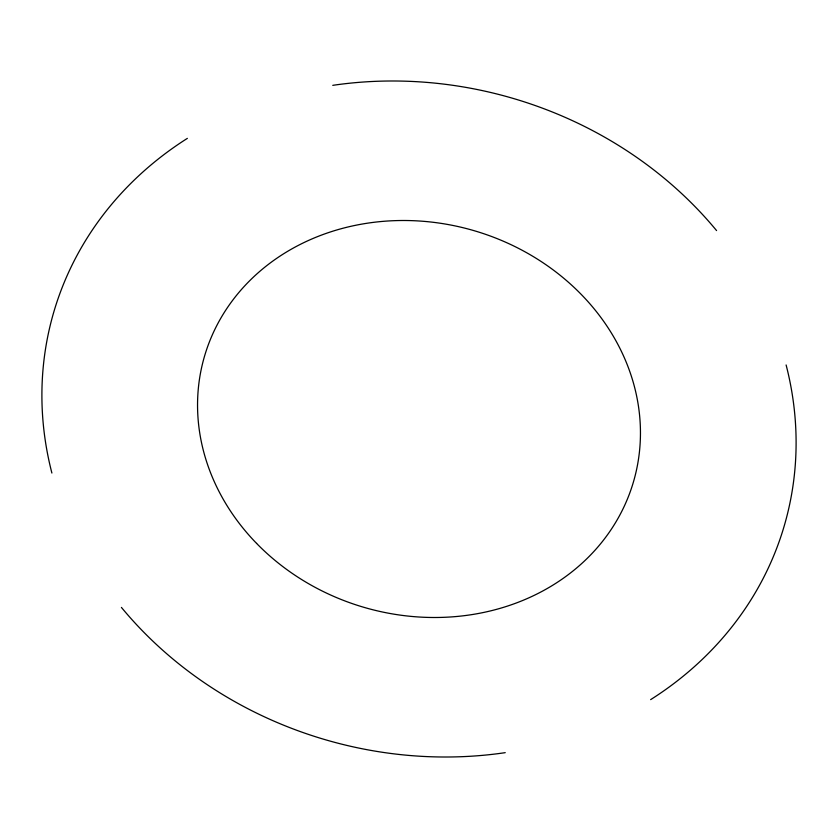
<?xml version="1.0" encoding="UTF-8"?>
<svg xmlns="http://www.w3.org/2000/svg" width="838" height="838" viewBox="0 0 838 838"><rect width="100%" height="100%" fill="white"/><g stroke="black" fill="none" stroke-linecap="round" stroke-linejoin="round"><path stroke-width="1.26" d="M786.107 364.959A380.557 334.121 16.3 0 1 650.644 699.625M505.241 752.66A380.557 334.121 16.3 0 1 121.426 607.414M51.893 473.041A380.557 334.121 16.3 0 1 187.356 138.375M332.759 85.34A380.557 334.121 16.3 0 1 716.574 230.586M256.606 543.422A223.484 196.218 16.3 0 0 630.595 490.733A223.484 196.218 16.3 0 0 369.799 222.845A223.484 196.218 16.3 0 0 256.606 543.422"/></g></svg>
